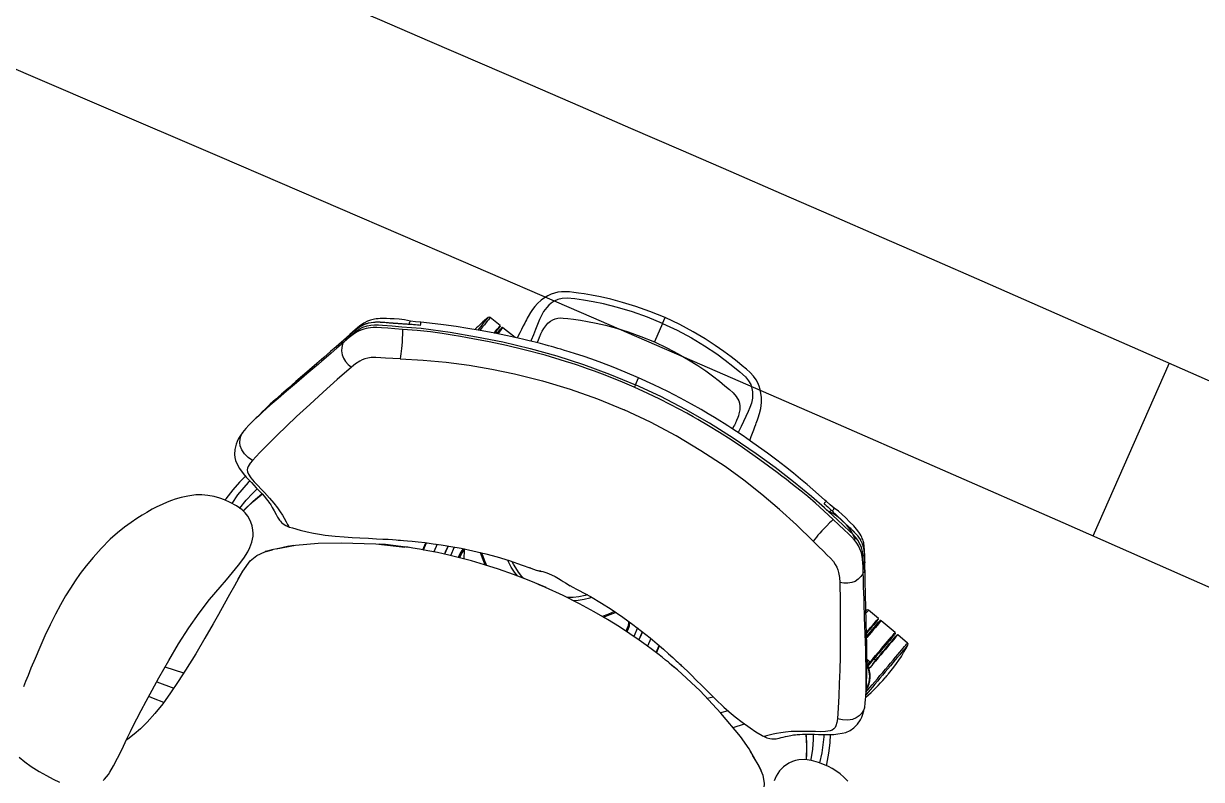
# Model space of a CAD drawing. Extents: x -15 to 8521, y -5327 to 1905.
# Drawn here: x 5032.5 to 5125.9, y 878.3 to 938.3 of the extents above; entities that cross this region are included whole.
import ezdxf

# ---------------------------------------------------------------- set-up
doc = ezdxf.new("R2010")
doc.units = 0
for name, color, linetype in [('AR-ESQ', 2, 'Continuous'), ('AR-MOB', 2, 'Continuous'), ('AR-PAR-ALV', 5, 'Continuous')]:
    doc.layers.add(name, color=color, linetype=linetype)

# ---------------------------------------------------------------- blocks, each defined once
blk = doc.blocks.new('CAD-GIR-TELA')
at = {"color": 1, "linetype": 'Continuous'}
for p, q in [((0.00179, 0.42932), (0.00179, 0.43425)), ((0.00179, 0.42932), (0.00179, 0.41326)), ((-0.1154, 0.37563), (-0.12524, 0.37821)), ((-0.11273, 0.37491), (-0.11273, 0.37491)), ((-0.10075, 0.37176), (-0.11273, 0.37491)), ((-0.10075, 0.37176), (-0.11273, 0.37491)), ((0.00179, 0.376), (0.00179, 0.38211)), ((0.18347, 0.34602), (0.18077, 0.34616)), ((0.18331, 0.34529), (0.18347, 0.34602)), ((-0.19642, 0.34205), (-0.19731, 0.34175)), ((-0.22501, 0.31288), (-0.22432, 0.31459)), ((-0.22489, 0.31313), (-0.22501, 0.31288)), ((-0.22432, 0.31459), (-0.22414, 0.31506)), ((0.22797, 0.31445), (0.22772, 0.31506)), ((0.22859, 0.31288), (0.22797, 0.31445)), ((0.25308, 0.28423), (0.24332, 0.28709)), ((0.25573, 0.28344), (0.25573, 0.28344)), ((0.26968, 0.27935), (0.25573, 0.28344)), ((0.26968, 0.27935), (0.25573, 0.28344)), ((0.26968, 0.27935), (0.26968, 0.27935)), ((0.2821, 0.27573), (0.27234, 0.27859)), ((0.26445, 0.25303), (0.26291, 0.25348)), ((0.25774, 0.25102), (0.26109, 0.25004)), ((0.26058, 0.24829), (0.26109, 0.25004)), ((0.26078, 0.2462), (0.26112, 0.24584)), ((0.26084, 0.24613), (0.26231, 0.24571)), ((0.26183, 0.24982), (0.26103, 0.24708)), ((0.01881, 0.20926), (0.01954, 0.20924)), ((-0.09086, 0.19667), (-0.09086, 0.19005)), ((-0.07766, 0.20012), (-0.07766, 0.1926)), ((-0.06959, 0.20102), (-0.06697, 0.19456)), ((-0.00512, 0.19998), (0.00158, 0.20021)), ((0.08124, 0.20011), (0.08124, 0.19271)), ((0.09444, 0.19667), (0.09444, 0.19006)), ((0.15439, 0.17139), (0.1582, 0.17445)), ((0.17361, 0.169), (0.16891, 0.16504)), ((0.18267, 0.15845), (0.18977, 0.1647)), ((-0.25037, 0.00687), (-0.23588, 0.00789))]:
    blk.add_line(p, q, dxfattribs=at)
at = {"color": 1, "linetype": 'Continuous', "flags": 128}
for points in [[(0.00179, 0.4343), (-0.01117, 0.43394), (-0.02316, 0.43301), (-0.03398, 0.43172), (-0.04353, 0.43022), (-0.05178, 0.42863), (-0.05876, 0.42704), (-0.0646, 0.42555), (-0.06888, 0.42436), (-0.07248, 0.42331), (-0.07571, 0.42229), (-0.07878, 0.42117), (-0.08161, 0.41986), (-0.08414, 0.41834), (-0.08639, 0.41663), (-0.08845, 0.4147), (-0.09032, 0.41253), (-0.09206, 0.4101), (-0.09374, 0.40725), (-0.09543, 0.40353), (-0.09641, 0.40057), (-0.09712, 0.39763), (-0.09756, 0.39494), (-0.09792, 0.39132), (-0.09803, 0.38973), (-0.09811, 0.38836), (-0.0982, 0.38679), (-0.0983, 0.38516), (-0.09844, 0.38276), (-0.09861, 0.37959), (-0.09878, 0.3766), (-0.09891, 0.37455), (-0.09903, 0.37258), (-0.09906, 0.3721)], [(0.10264, 0.37213), (0.10259, 0.3731), (0.10243, 0.3756), (0.10227, 0.37832), (0.1021, 0.38131), (0.10197, 0.38368), (0.10186, 0.3856), (0.10178, 0.38694), (0.10169, 0.38836), (0.10161, 0.38973), (0.10151, 0.39132), (0.10114, 0.39494), (0.10038, 0.39907), (0.09901, 0.40353), (0.09733, 0.40725), (0.09564, 0.4101), (0.0939, 0.41253), (0.09203, 0.4147), (0.08998, 0.41663), (0.08773, 0.41834), (0.08465, 0.42013), (0.08116, 0.42164), (0.07737, 0.42291), (0.07324, 0.42414), (0.06818, 0.42555), (0.06235, 0.42704), (0.05536, 0.42863), (0.04711, 0.43022), (0.03756, 0.43172), (0.02674, 0.43301), (0.01475, 0.43394), (0.00179, 0.4343)], [(0.00179, 0.42932), (-0.01111, 0.42896), (-0.02378, 0.42795), (-0.03595, 0.42641), (-0.04733, 0.42444), (-0.05554, 0.42266), (-0.06301, 0.42076), (-0.06972, 0.41886), (-0.07555, 0.41693), (-0.07911, 0.41517), (-0.08187, 0.41308), (-0.08394, 0.41076), (-0.08546, 0.40835), (-0.08657, 0.406), (-0.08739, 0.4038), (-0.08834, 0.39981), (-0.08866, 0.39616), (-0.08869, 0.39266), (-0.08859, 0.38844), (-0.08843, 0.38412), (-0.08825, 0.3796), (-0.08808, 0.3749), (-0.08807, 0.37418)], [(0.00179, 0.42932), (0.01469, 0.42896), (0.02736, 0.42795), (0.03953, 0.42641), (0.05091, 0.42444), (0.05912, 0.42266), (0.06659, 0.42076), (0.0733, 0.41886), (0.07913, 0.41693), (0.0827, 0.41517), (0.08545, 0.41308), (0.08752, 0.41076), (0.08904, 0.40835), (0.09015, 0.406), (0.09097, 0.4038), (0.09192, 0.39981), (0.09224, 0.39616), (0.09227, 0.39266), (0.09218, 0.38844), (0.09201, 0.38412), (0.09183, 0.3796), (0.09167, 0.3749), (0.09165, 0.37417)], [(-0.08273, 0.37509), (-0.08281, 0.37619), (-0.08291, 0.37767), (-0.08301, 0.37905), (-0.08309, 0.37993), (-0.08313, 0.38061), (-0.08315, 0.381), (-0.08315, 0.3813), (-0.08315, 0.38191), (-0.08314, 0.38279), (-0.08305, 0.38509), (-0.08277, 0.38759), (-0.08223, 0.39012), (-0.08138, 0.39264), (-0.08028, 0.39492), (-0.07897, 0.39678), (-0.07757, 0.39819), (-0.07596, 0.39939), (-0.07433, 0.40033), (-0.07194, 0.40137), (-0.06862, 0.4025), (-0.06428, 0.4038), (-0.05884, 0.40531), (-0.05321, 0.40674), (-0.0466, 0.40822), (-0.03893, 0.40967), (-0.03021, 0.41101), (-0.02046, 0.41213), (-0.00974, 0.41292), (0.00179, 0.41322)], [(0.00179, 0.41322), (0.01277, 0.41295), (0.02301, 0.41223), (0.0324, 0.41119), (0.04086, 0.40995), (0.04836, 0.40859), (0.05491, 0.40718), (0.06158, 0.40554), (0.06705, 0.40403), (0.07146, 0.40273), (0.07527, 0.40147), (0.07869, 0.39991), (0.08198, 0.39741), (0.08321, 0.39593), (0.08439, 0.39394), (0.08546, 0.3913), (0.08626, 0.38816), (0.0865, 0.38648), (0.08664, 0.38495), (0.08673, 0.38252), (0.08673, 0.38169), (0.08673, 0.3811), (0.08671, 0.38057), (0.08668, 0.38015), (0.08663, 0.3796), (0.08654, 0.37839), (0.08645, 0.37708), (0.08636, 0.37577), (0.08631, 0.37509)], [(-0.22304, 0.315), (-0.22226, 0.31666), (-0.22093, 0.31947), (-0.21957, 0.32228), (-0.2181, 0.32509), (-0.21645, 0.32778), (-0.21436, 0.33038), (-0.21172, 0.33277), (-0.20937, 0.33438), (-0.20672, 0.33584), (-0.20382, 0.33713), (-0.20078, 0.33828), (-0.19359, 0.34072), (-0.18635, 0.34332), (-0.17912, 0.34592), (-0.17179, 0.34836), (-0.16442, 0.35065), (-0.15696, 0.35281), (-0.14944, 0.35487), (-0.12888, 0.36), (-0.10808, 0.3646), (-0.08634, 0.36864), (-0.06444, 0.37184), (-0.04243, 0.37415), (-0.02034, 0.37553), (0.00179, 0.376)], [(0.00179, 0.37382), (-0.00844, 0.37373), (-0.01754, 0.37348), (-0.02551, 0.37313), (-0.03235, 0.37273), (-0.03806, 0.37233), (-0.04269, 0.37196), (-0.04722, 0.37156), (-0.0518, 0.37111), (-0.05643, 0.37062), (-0.07326, 0.36849), (-0.09008, 0.36582), (-0.10428, 0.36318), (-0.1182, 0.36025), (-0.13084, 0.35734), (-0.13515, 0.35631), (-0.14059, 0.35496), (-0.14721, 0.35327), (-0.15499, 0.35118), (-0.16392, 0.34862), (-0.17394, 0.34546), (-0.18504, 0.34155)], [(0.00179, 0.38211), (-0.00968, 0.38198), (-0.02012, 0.38164), (-0.02954, 0.38115), (-0.03792, 0.38056), (-0.04528, 0.37993), (-0.05161, 0.37931), (-0.05691, 0.37872), (-0.06071, 0.37827), (-0.06373, 0.37789), (-0.06624, 0.37756), (-0.06778, 0.37735), (-0.06935, 0.37714), (-0.07132, 0.37686), (-0.07369, 0.37651), (-0.07646, 0.37609), (-0.08023, 0.3755), (-0.08455, 0.37479), (-0.08942, 0.37394), (-0.09469, 0.37297), (-0.10678, 0.37056), (-0.11802, 0.36808), (-0.12836, 0.36563), (-0.13783, 0.36326), (-0.14706, 0.3608), (-0.15687, 0.35804), (-0.1674, 0.3548), (-0.17403, 0.35256)], [(-0.12993, 0.3653), (-0.12961, 0.36653), (-0.12898, 0.3689), (-0.12842, 0.37103), (-0.12793, 0.3729), (-0.12752, 0.37447), (-0.12719, 0.37574), (-0.12694, 0.37668), (-0.12678, 0.37728), (-0.12671, 0.37754), (-0.12671, 0.37755)], [(-0.12524, 0.37821), (-0.12525, 0.37817), (-0.12534, 0.37782), (-0.12552, 0.37713), (-0.12579, 0.37611), (-0.12614, 0.37477), (-0.12658, 0.37312), (-0.12708, 0.37118), (-0.12766, 0.36898), (-0.1283, 0.36654), (-0.12853, 0.36566)], [(-0.11731, 0.36836), (-0.11725, 0.3686), (-0.11674, 0.37053), (-0.11631, 0.37218), (-0.11596, 0.37353), (-0.11569, 0.37455), (-0.11551, 0.37524), (-0.11541, 0.37558), (-0.1154, 0.37563)], [(-0.11513, 0.37515), (-0.11515, 0.37505), (-0.11527, 0.37461), (-0.11548, 0.37382), (-0.11577, 0.3727), (-0.11616, 0.37124), (-0.11662, 0.36949), (-0.11689, 0.36845)], [(-0.11513, 0.36883), (-0.1149, 0.3697), (-0.11448, 0.37128), (-0.11415, 0.37256), (-0.1139, 0.3735), (-0.11374, 0.3741), (-0.11367, 0.37436)], [(-0.11273, 0.37491), (-0.1128, 0.37465), (-0.11296, 0.37403), (-0.11322, 0.37306), (-0.11356, 0.37175), (-0.11399, 0.37013), (-0.11429, 0.36896)], [(-0.11273, 0.37491), (-0.11288, 0.37494), (-0.11303, 0.37493), (-0.11318, 0.3749), (-0.11332, 0.37483), (-0.11344, 0.37474), (-0.11354, 0.37463), (-0.11362, 0.3745), (-0.11367, 0.37436)], [(0.17763, 0.35259), (0.17629, 0.35305), (0.16991, 0.35514), (0.16422, 0.35691), (0.15844, 0.35862), (0.152, 0.36042), (0.14484, 0.36236), (0.13699, 0.36439), (0.12857, 0.36645), (0.11955, 0.36855), (0.11102, 0.37042), (0.10328, 0.37201), (0.09635, 0.37333), (0.09021, 0.37443), (0.08489, 0.37533), (0.0821, 0.37577), (0.07876, 0.37629), (0.07464, 0.3769), (0.06973, 0.37758), (0.06402, 0.3783), (0.05753, 0.37906), (0.04868, 0.37995), (0.03868, 0.38078), (0.02753, 0.38146), (0.01523, 0.38194), (0.00179, 0.38211)], [(0.00179, 0.376), (0.00179, 0.37493), (0.00179, 0.37455), (0.00179, 0.37425), (0.00179, 0.37402), (0.00179, 0.37387), (0.00179, 0.37382)], [(0.22662, 0.315), (0.22585, 0.31666), (0.22168, 0.32509), (0.22003, 0.32778), (0.21794, 0.33038), (0.2153, 0.33277), (0.21295, 0.33438), (0.2103, 0.33584), (0.2074, 0.33713), (0.20436, 0.33828), (0.19796, 0.34045), (0.19145, 0.34277), (0.17854, 0.34733), (0.1654, 0.35142), (0.14759, 0.35628), (0.12964, 0.36066), (0.11167, 0.3646), (0.08992, 0.36864), (0.06802, 0.37184), (0.04601, 0.37415), (0.02392, 0.37553), (0.00179, 0.376)], [(0.18862, 0.34155), (0.17898, 0.34497), (0.17035, 0.34775), (0.16273, 0.35001), (0.15615, 0.35184), (0.15063, 0.35331), (0.14614, 0.35447), (0.14174, 0.35557), (0.13728, 0.35666), (0.13276, 0.35774), (0.11622, 0.36146), (0.09953, 0.36478), (0.08886, 0.36664), (0.07815, 0.3683), (0.06785, 0.36969), (0.0583, 0.37081), (0.05389, 0.37126), (0.0483, 0.37179), (0.04148, 0.37235), (0.03341, 0.37289), (0.02411, 0.37336), (0.01357, 0.3737), (0.00179, 0.37382)], [(-0.18195, 0.35014), (-0.18662, 0.34913), (-0.19071, 0.3478), (-0.1943, 0.34654), (-0.19743, 0.34536), (-0.20007, 0.34429), (-0.20269, 0.34314), (-0.20458, 0.34223), (-0.20613, 0.34142), (-0.20746, 0.34066), (-0.20856, 0.33997), (-0.20958, 0.33928), (-0.21112, 0.33807), (-0.21307, 0.3362), (-0.21515, 0.33357), (-0.21717, 0.33016), (-0.21929, 0.32599), (-0.2216, 0.3209)], [(-0.18496, 0.34615), (-0.18563, 0.3459), (-0.1863, 0.34565)], [(-0.18338, 0.34673), (-0.18417, 0.34644), (-0.18496, 0.34615)], [(-0.18178, 0.3473), (-0.18258, 0.34701), (-0.18338, 0.34673)], [(-0.18178, 0.3473), (-0.18189, 0.34854), (-0.18194, 0.34933), (-0.18197, 0.34979), (-0.18197, 0.35004), (-0.18194, 0.35006)], [(-0.17404, 0.3526), (-0.17797, 0.35116), (-0.18195, 0.35014)], [(-0.18019, 0.34787), (-0.18099, 0.34758), (-0.18178, 0.3473)], [(-0.17861, 0.34842), (-0.1794, 0.34815), (-0.18019, 0.34787)], [(-0.17542, 0.34952), (-0.17701, 0.34897), (-0.17861, 0.34842)], [(-0.17729, 0.3194), (-0.16016, 0.32589), (-0.14282, 0.33178), (-0.12524, 0.3369), (-0.10748, 0.34142), (-0.08955, 0.3453), (-0.06693, 0.34918), (-0.04413, 0.35194), (-0.0212, 0.35359), (0.00179, 0.35413)], [(-0.17343, 0.35018), (-0.17442, 0.34985), (-0.17542, 0.34952)], [(-0.17343, 0.35018), (-0.17354, 0.35137), (-0.17367, 0.35204), (-0.1738, 0.35241), (-0.17394, 0.35259), (-0.17404, 0.35257)], [(0.18088, 0.3194), (0.16374, 0.32589), (0.14641, 0.33178), (0.12882, 0.3369), (0.11106, 0.34142), (0.09313, 0.3453), (0.07052, 0.34918), (0.04771, 0.35194), (0.02478, 0.35359), (0.00179, 0.35413)], [(0.17701, 0.35018), (0.17712, 0.35137), (0.17725, 0.35204), (0.17739, 0.35241), (0.17752, 0.35259), (0.17762, 0.35257)], [(0.17701, 0.35018), (0.17801, 0.34985), (0.179, 0.34952)], [(0.18553, 0.35014), (0.18155, 0.35116), (0.17763, 0.3526)], [(0.179, 0.34952), (0.1806, 0.34897), (0.18219, 0.34842)], [(0.18219, 0.34842), (0.18298, 0.34815), (0.18378, 0.34787)], [(0.18358, 0.34683), (0.18358, 0.34684), (0.18356, 0.34663), (0.18347, 0.34602)], [(0.21082, 0.33421), (0.21071, 0.33435), (0.20804, 0.33697), (0.20562, 0.33879), (0.20287, 0.34041), (0.19988, 0.34185), (0.19674, 0.34314), (0.19352, 0.34426), (0.19023, 0.34522), (0.18689, 0.34586), (0.18347, 0.34602)], [(0.18378, 0.34787), (0.18457, 0.34758), (0.18537, 0.3473)], [(0.18537, 0.3473), (0.18547, 0.34854), (0.18553, 0.34933), (0.18555, 0.34979), (0.18555, 0.35004), (0.18552, 0.35006)], [(0.18537, 0.3473), (0.18617, 0.34701), (0.18696, 0.34673)], [(0.22519, 0.3209), (0.22314, 0.32545), (0.22132, 0.32914), (0.21969, 0.33212), (0.21821, 0.33437), (0.21716, 0.33567), (0.21635, 0.33654), (0.2157, 0.33718), (0.21495, 0.33786), (0.21409, 0.33858), (0.21283, 0.33951), (0.21112, 0.34062), (0.20869, 0.34196), (0.20549, 0.34348), (0.20154, 0.34514), (0.1969, 0.34688), (0.19344, 0.34808), (0.18968, 0.34928), (0.18553, 0.35014)], [(0.18696, 0.34673), (0.18776, 0.34643), (0.18855, 0.34615)], [(0.18855, 0.34615), (0.1892, 0.3459), (0.18989, 0.34565)], [(-0.18504, 0.34155), (-0.1907, 0.33949), (-0.19608, 0.33765), (-0.20067, 0.33608), (-0.20429, 0.33468), (-0.20689, 0.33348), (-0.20878, 0.33247), (-0.21038, 0.33148), (-0.21174, 0.33054), (-0.2132, 0.32938), (-0.21496, 0.32774), (-0.21666, 0.32579), (-0.21798, 0.32397), (-0.21912, 0.32212), (-0.22043, 0.31971), (-0.22191, 0.31673), (-0.22357, 0.31322)], [(-0.20828, 0.3373), (-0.20981, 0.33639), (-0.21123, 0.33542)], [(-0.20764, 0.33765), (-0.20796, 0.33748), (-0.20828, 0.3373)], [(-0.20698, 0.33798), (-0.20731, 0.33782), (-0.20764, 0.33765)], [(-0.20628, 0.33832), (-0.20663, 0.33815), (-0.20698, 0.33798)], [(-0.20558, 0.33864), (-0.20593, 0.33848), (-0.20628, 0.33832)], [(-0.20491, 0.33894), (-0.20525, 0.33879), (-0.20558, 0.33864)], [(-0.20423, 0.33923), (-0.20457, 0.33908), (-0.20491, 0.33894)], [(-0.20382, 0.3394), (-0.20403, 0.33931), (-0.20423, 0.33923)], [(-0.2034, 0.33956), (-0.20361, 0.33948), (-0.20382, 0.3394)], [(-0.20297, 0.33973), (-0.20318, 0.33965), (-0.2034, 0.33956)], [(-0.20254, 0.3399), (-0.20276, 0.33981), (-0.20297, 0.33973)], [(-0.20167, 0.34022), (-0.20211, 0.34006), (-0.20254, 0.3399)], [(-0.2008, 0.34054), (-0.20123, 0.34039), (-0.20167, 0.34023)], [(-0.19906, 0.34115), (-0.19993, 0.34085), (-0.2008, 0.34054)], [(-0.19731, 0.34175), (-0.19819, 0.34145), (-0.19906, 0.34115)], [(-0.19554, 0.34235), (-0.19598, 0.3422), (-0.19642, 0.34205)], [(-0.19382, 0.34294), (-0.19468, 0.34265), (-0.19554, 0.34235)], [(-0.19298, 0.34323), (-0.1934, 0.34309), (-0.19382, 0.34294)], [(-0.19165, 0.3437), (-0.19232, 0.34347), (-0.19298, 0.34323)], [(-0.19033, 0.34418), (-0.19099, 0.34394), (-0.19165, 0.3437)], [(-0.18898, 0.34466), (-0.18965, 0.34442), (-0.19033, 0.34418)], [(-0.18766, 0.34515), (-0.18832, 0.34491), (-0.18898, 0.34466)], [(-0.1863, 0.34565), (-0.18699, 0.3454), (-0.18766, 0.34515)], [(-0.18503, 0.34155), (-0.18503, 0.34155), (-0.18485, 0.34133), (-0.18457, 0.34079), (-0.18402, 0.33952), (-0.18336, 0.33786), (-0.1823, 0.33505), (-0.1813, 0.33229), (-0.18039, 0.3297), (-0.17961, 0.32734), (-0.17895, 0.32526), (-0.17839, 0.32338), (-0.17786, 0.3215), (-0.17729, 0.3194)], [(0.18862, 0.34155), (0.18862, 0.34155), (0.18843, 0.34133), (0.18816, 0.34079), (0.1876, 0.33952), (0.18694, 0.33786), (0.18588, 0.33505), (0.18488, 0.33229), (0.18398, 0.3297), (0.18319, 0.32734), (0.18253, 0.32526), (0.18197, 0.32338), (0.18144, 0.3215), (0.18088, 0.3194)], [(0.22715, 0.31322), (0.22549, 0.31673), (0.22401, 0.31971), (0.2227, 0.32212), (0.22156, 0.32397), (0.21973, 0.32643), (0.21735, 0.32889), (0.21532, 0.33054), (0.21397, 0.33148), (0.21236, 0.33247), (0.21047, 0.33348), (0.20787, 0.33468), (0.20425, 0.33608), (0.19966, 0.33765), (0.19428, 0.33949), (0.18862, 0.34155)], [(0.18989, 0.34565), (0.19057, 0.3454), (0.19124, 0.34515)], [(0.19124, 0.34515), (0.1919, 0.34491), (0.19257, 0.34466)], [(0.19257, 0.34466), (0.19324, 0.34442), (0.19391, 0.34418)], [(0.19391, 0.34418), (0.19457, 0.34394), (0.19523, 0.3437)], [(0.19523, 0.3437), (0.1959, 0.34347), (0.19657, 0.34323)], [(0.19657, 0.34323), (0.19698, 0.34309), (0.1974, 0.34294)], [(0.1974, 0.34294), (0.19826, 0.34265), (0.19912, 0.34235)], [(0.19912, 0.34235), (0.19956, 0.3422), (0.2, 0.34205)], [(0.2, 0.34205), (0.20044, 0.3419), (0.20089, 0.34175)], [(0.20089, 0.34175), (0.20177, 0.34145), (0.20264, 0.34115)], [(0.20264, 0.34115), (0.20352, 0.34085), (0.20438, 0.34054)], [(0.20438, 0.34054), (0.20482, 0.34039), (0.20525, 0.34022)], [(0.20525, 0.34022), (0.20569, 0.34006), (0.20613, 0.3399)], [(0.20613, 0.3399), (0.20634, 0.33981), (0.20655, 0.33973)], [(0.20655, 0.33973), (0.20677, 0.33965), (0.20698, 0.33956)], [(0.20698, 0.33956), (0.20719, 0.33948), (0.2074, 0.3394)], [(0.2074, 0.3394), (0.20761, 0.33931), (0.20782, 0.33923)], [(0.20782, 0.33923), (0.20816, 0.33908), (0.20849, 0.33894)], [(0.20849, 0.33894), (0.20883, 0.33879), (0.20916, 0.33864)], [(0.20916, 0.33864), (0.20952, 0.33848), (0.20987, 0.33832)], [(0.20987, 0.33832), (0.21022, 0.33815), (0.21056, 0.33798)], [(0.21056, 0.33798), (0.21089, 0.33782), (0.21122, 0.33765)], [(0.21122, 0.33765), (0.21154, 0.33748), (0.21186, 0.3373)], [(0.21186, 0.3373), (0.21339, 0.33639), (0.21481, 0.33542)], [(-0.218, 0.32745), (-0.21814, 0.32719), (-0.21828, 0.32693)], [(-0.21772, 0.32796), (-0.21786, 0.3277), (-0.218, 0.32745)], [(-0.21755, 0.32824), (-0.21764, 0.3281), (-0.21772, 0.32796)], [(-0.21739, 0.32852), (-0.21747, 0.32838), (-0.21755, 0.32824)], [(-0.21721, 0.32882), (-0.2173, 0.32867), (-0.21739, 0.32852)], [(-0.21703, 0.32911), (-0.21712, 0.32897), (-0.21721, 0.32882)], [(-0.21688, 0.32936), (-0.21696, 0.32924), (-0.21703, 0.32911)], [(-0.21673, 0.32959), (-0.21681, 0.32947), (-0.21688, 0.32936)], [(-0.21656, 0.32985), (-0.21665, 0.32972), (-0.21673, 0.32959)], [(-0.21639, 0.33011), (-0.21648, 0.32998), (-0.21656, 0.32985)], [(-0.21619, 0.3304), (-0.21629, 0.33026), (-0.21639, 0.33011)], [(-0.21599, 0.33069), (-0.21609, 0.33054), (-0.21619, 0.3304)], [(-0.21577, 0.33097), (-0.21588, 0.33083), (-0.21599, 0.33069)], [(-0.21556, 0.33125), (-0.21567, 0.33111), (-0.21577, 0.33097)], [(-0.21535, 0.33152), (-0.21545, 0.33139), (-0.21556, 0.33125)], [(-0.21514, 0.33177), (-0.21525, 0.33165), (-0.21535, 0.33152)], [(-0.21493, 0.33203), (-0.21504, 0.3319), (-0.21514, 0.33177)], [(-0.21471, 0.33228), (-0.21482, 0.33215), (-0.21493, 0.33203)], [(-0.21421, 0.33281), (-0.21447, 0.33255), (-0.21471, 0.33228)], [(-0.21369, 0.33334), (-0.21396, 0.33308), (-0.21421, 0.33281)], [(-0.21276, 0.3342), (-0.21324, 0.33377), (-0.21369, 0.33334)], [(-0.21177, 0.33502), (-0.21228, 0.33461), (-0.21276, 0.3342)], [(-0.21123, 0.33542), (-0.2115, 0.33522), (-0.21177, 0.33502)], [(0.21481, 0.33542), (0.21508, 0.33522), (0.21535, 0.33502)], [(0.21535, 0.33502), (0.21586, 0.33461), (0.21635, 0.3342)], [(0.21635, 0.3342), (0.21682, 0.33377), (0.21728, 0.33334)], [(0.21728, 0.33334), (0.21754, 0.33308), (0.2178, 0.33281)], [(0.2178, 0.33281), (0.21805, 0.33255), (0.21829, 0.33228)], [(0.21829, 0.33228), (0.2184, 0.33215), (0.21851, 0.33203)], [(0.21851, 0.33203), (0.21862, 0.3319), (0.21872, 0.33177)], [(0.21872, 0.33177), (0.21883, 0.33165), (0.21893, 0.33152)], [(0.21893, 0.33152), (0.21904, 0.33138), (0.21914, 0.33125)], [(0.21914, 0.33125), (0.21925, 0.33111), (0.21936, 0.33097)], [(0.21936, 0.33097), (0.21946, 0.33083), (0.21957, 0.33069)], [(0.21957, 0.33069), (0.21967, 0.33054), (0.21977, 0.3304)], [(0.21977, 0.3304), (0.21987, 0.33026), (0.21997, 0.33011)], [(0.21997, 0.33011), (0.22006, 0.32998), (0.22015, 0.32985)], [(0.22015, 0.32985), (0.22023, 0.32972), (0.22031, 0.32959)], [(0.22031, 0.32959), (0.22039, 0.32947), (0.22047, 0.32936)], [(0.22047, 0.32936), (0.22054, 0.32923), (0.22062, 0.32911)], [(0.22062, 0.32911), (0.22071, 0.32897), (0.22079, 0.32882)], [(0.22079, 0.32882), (0.22088, 0.32867), (0.22097, 0.32852)], [(0.22097, 0.32852), (0.22105, 0.32838), (0.22114, 0.32824)], [(0.22114, 0.32824), (0.22122, 0.3281), (0.2213, 0.32796)], [(0.2213, 0.32796), (0.22144, 0.3277), (0.22158, 0.32745)], [(0.22158, 0.32745), (0.22172, 0.32719), (0.22186, 0.32693)], [(-0.2216, 0.3209), (-0.22285, 0.31797), (-0.22416, 0.31507)], [(-0.22255, 0.31816), (-0.22279, 0.31765), (-0.22303, 0.31714)], [(-0.22199, 0.31935), (-0.22227, 0.31875), (-0.22255, 0.31816)], [(-0.22157, 0.32089), (-0.22178, 0.32047), (-0.22199, 0.31935)], [(-0.22145, 0.32051), (-0.22172, 0.31993), (-0.22199, 0.31935)], [(-0.22094, 0.32159), (-0.22119, 0.32106), (-0.22145, 0.32051)], [(-0.22042, 0.32267), (-0.22068, 0.32213), (-0.22094, 0.32159)], [(-0.21992, 0.3237), (-0.22018, 0.32318), (-0.22042, 0.32267)], [(-0.2194, 0.32475), (-0.21966, 0.32423), (-0.21992, 0.3237)], [(-0.21884, 0.32586), (-0.21912, 0.32531), (-0.2194, 0.32475)], [(-0.21828, 0.32693), (-0.21856, 0.3264), (-0.21884, 0.32586)], [(-0.17729, 0.3194), (-0.18268, 0.31735), (-0.18811, 0.31536), (-0.19172, 0.31404), (-0.19526, 0.31263), (-0.1986, 0.31103), (-0.20085, 0.30965), (-0.20281, 0.30813), (-0.20447, 0.30651), (-0.20588, 0.30483), (-0.20814, 0.30136), (-0.20998, 0.29784)], [(0.18088, 0.3194), (0.18627, 0.31735), (0.19169, 0.31536), (0.1953, 0.31404), (0.19885, 0.31263), (0.20218, 0.31103), (0.20444, 0.30965), (0.2064, 0.30813), (0.20806, 0.30651), (0.20946, 0.30483), (0.21172, 0.30136), (0.21356, 0.29784)], [(0.22186, 0.32693), (0.22215, 0.3264), (0.22243, 0.32586)], [(0.22243, 0.32586), (0.22271, 0.3253), (0.22299, 0.32475)], [(0.22299, 0.32475), (0.22325, 0.32423), (0.2235, 0.3237)], [(0.2235, 0.3237), (0.22376, 0.32319), (0.22401, 0.32267)], [(0.22401, 0.32267), (0.22426, 0.32213), (0.22452, 0.32159)], [(0.22452, 0.32159), (0.22477, 0.32105), (0.22503, 0.32051)], [(0.22503, 0.32051), (0.2253, 0.31993), (0.22558, 0.31935)], [(0.22515, 0.32089), (0.22536, 0.32047), (0.22558, 0.31935)], [(0.22774, 0.31507), (0.22643, 0.31797), (0.22519, 0.3209)], [(0.22558, 0.31935), (0.22585, 0.31875), (0.22613, 0.31816)], [(0.22613, 0.31816), (0.22637, 0.31765), (0.22661, 0.31714)], [(-0.22356, 0.31324), (-0.22658, 0.30688), (-0.2292, 0.30134), (-0.23146, 0.2966), (-0.23336, 0.29264), (-0.2349, 0.28943), (-0.2375, 0.28404), (-0.24013, 0.2786), (-0.24483, 0.26888), (-0.24938, 0.25943), (-0.25306, 0.25166), (-0.2566, 0.24404), (-0.25998, 0.23657), (-0.26092, 0.23445), (-0.26182, 0.23239), (-0.26268, 0.23037), (-0.26355, 0.22829), (-0.26457, 0.22577), (-0.26571, 0.22279), (-0.2669, 0.21935), (-0.26802, 0.21546)], [(-0.22439, 0.31462), (-0.22522, 0.31285), (-0.22762, 0.30772), (-0.23017, 0.30228), (-0.23316, 0.29593), (-0.23632, 0.28923), (-0.23962, 0.28229), (-0.24275, 0.27568), (-0.24565, 0.26953), (-0.249, 0.26235), (-0.25198, 0.25585), (-0.25462, 0.25), (-0.25693, 0.24476), (-0.25892, 0.24009), (-0.26022, 0.23695), (-0.26137, 0.23402), (-0.26237, 0.2313), (-0.26278, 0.23012)], [(-0.2235, 0.31613), (-0.22419, 0.31463), (-0.22489, 0.31313)], [(-0.2235, 0.31321), (-0.22371, 0.31278), (-0.22378, 0.31162), (-0.2233, 0.30899), (-0.22234, 0.30632), (-0.22062, 0.30369), (-0.21864, 0.30178), (-0.21608, 0.30003), (-0.21313, 0.29865), (-0.20998, 0.29784)], [(-0.22303, 0.31714), (-0.22326, 0.31663), (-0.2235, 0.31613)], [(0.22709, 0.31321), (0.2273, 0.31278), (0.22737, 0.31162), (0.22688, 0.30899), (0.22592, 0.30632), (0.22421, 0.30369), (0.22222, 0.30178), (0.21967, 0.30003), (0.21672, 0.29865), (0.21356, 0.29784)], [(0.22661, 0.31714), (0.22684, 0.31663), (0.22708, 0.31613)], [(0.22708, 0.31613), (0.22778, 0.31463), (0.22847, 0.31313)], [(0.2716, 0.21546), (0.27074, 0.21856), (0.26986, 0.22121), (0.26907, 0.22339), (0.26842, 0.2251), (0.26784, 0.22655), (0.26722, 0.22806), (0.26656, 0.22966), (0.26522, 0.2328), (0.26375, 0.23616), (0.26225, 0.2395), (0.25958, 0.24535), (0.25686, 0.25118), (0.25405, 0.25715), (0.25126, 0.26297), (0.2484, 0.26892), (0.24554, 0.27481), (0.24286, 0.28035), (0.24196, 0.28222), (0.2409, 0.28441), (0.23961, 0.28708), (0.2381, 0.29023), (0.23635, 0.29388), (0.2344, 0.29796), (0.23222, 0.30253), (0.22981, 0.30762), (0.22714, 0.31324)], [(0.26637, 0.2301), (0.26632, 0.23027), (0.2655, 0.23255), (0.26483, 0.23432), (0.26424, 0.23585), (0.26357, 0.23751), (0.26276, 0.23948), (0.26179, 0.24178), (0.26042, 0.24496), (0.2588, 0.24865), (0.25692, 0.25286), (0.25476, 0.25762), (0.25236, 0.26283), (0.24992, 0.26807), (0.24523, 0.27802), (0.24056, 0.28786), (0.23599, 0.29752), (0.23156, 0.30696), (0.2293, 0.3118), (0.22804, 0.31448)], [(0.22847, 0.31313), (0.22853, 0.313), (0.22859, 0.31288)], [(-0.20998, 0.29784), (-0.2163, 0.28421), (-0.22239, 0.27069), (-0.22827, 0.25736), (-0.23388, 0.24433), (-0.23808, 0.23421), (-0.24201, 0.22446), (-0.24569, 0.21517), (-0.24908, 0.20643), (-0.25197, 0.19833)], [(0.21356, 0.29784), (0.21988, 0.28421), (0.22597, 0.27069), (0.23186, 0.25736), (0.23746, 0.24433), (0.24166, 0.23421), (0.24559, 0.22446), (0.24927, 0.21517), (0.25266, 0.20643), (0.25555, 0.19833)], [(0.24162, 0.28576), (0.24175, 0.28621), (0.24183, 0.28646), (0.24183, 0.28647)], [(0.24332, 0.28709), (0.24331, 0.28705), (0.24321, 0.2867), (0.24301, 0.28602), (0.24271, 0.28501), (0.24241, 0.28398)], [(0.24896, 0.27018), (0.24968, 0.27265), (0.25039, 0.27507), (0.25103, 0.27726), (0.2516, 0.27918), (0.25208, 0.28081), (0.25247, 0.28215), (0.25276, 0.28316), (0.25296, 0.28384), (0.25307, 0.28419), (0.25308, 0.28423)], [(0.25334, 0.28375), (0.25331, 0.28365), (0.25318, 0.28321), (0.25295, 0.28243), (0.25262, 0.28131), (0.2522, 0.27987), (0.25169, 0.27813), (0.2511, 0.2761), (0.25043, 0.27381), (0.24969, 0.27129), (0.2492, 0.26961)], [(0.25024, 0.26746), (0.25079, 0.26933), (0.25155, 0.27192), (0.25224, 0.27429), (0.25287, 0.27643), (0.25342, 0.27829), (0.25388, 0.27986), (0.25425, 0.28113), (0.25452, 0.28206), (0.2547, 0.28266), (0.25477, 0.28292)], [(0.25573, 0.28344), (0.25565, 0.28318), (0.25547, 0.28257), (0.25519, 0.2816), (0.25481, 0.28031), (0.25434, 0.27869), (0.25378, 0.27678), (0.25314, 0.27459), (0.25242, 0.27215), (0.25164, 0.2695), (0.25081, 0.26665), (0.25073, 0.26639)], [(0.25573, 0.28344), (0.25558, 0.28347), (0.25543, 0.28347), (0.25528, 0.28344), (0.25514, 0.28338), (0.25502, 0.28329), (0.25491, 0.28319), (0.25483, 0.28306), (0.25477, 0.28292)], [(0.26109, 0.25004), (0.26204, 0.25327), (0.26297, 0.25646), (0.26389, 0.25957), (0.26476, 0.26256), (0.2656, 0.26541), (0.26638, 0.26807), (0.26709, 0.2705), (0.26773, 0.27269), (0.26829, 0.27461), (0.26877, 0.27622), (0.26915, 0.27752), (0.26943, 0.27848), (0.26961, 0.27909), (0.26968, 0.27935)], [(0.27021, 0.2784), (0.27013, 0.27814), (0.26996, 0.27754), (0.26968, 0.2766), (0.26931, 0.27534), (0.26885, 0.27377), (0.26831, 0.2719), (0.26768, 0.26977), (0.26698, 0.26739), (0.26623, 0.2648), (0.26541, 0.26203), (0.26456, 0.25911), (0.26367, 0.25608), (0.26276, 0.25297), (0.26183, 0.24982)], [(0.26338, 0.24937), (0.26431, 0.25255), (0.26523, 0.2557), (0.26613, 0.25877), (0.267, 0.26172), (0.26782, 0.26453), (0.26859, 0.26715), (0.26929, 0.26956), (0.26993, 0.27172), (0.27048, 0.27361), (0.27095, 0.2752), (0.27132, 0.27649), (0.2716, 0.27744), (0.27178, 0.27805), (0.27186, 0.27831), (0.27186, 0.27832)], [(0.27234, 0.27859), (0.27233, 0.27854), (0.27223, 0.2782), (0.27203, 0.27752), (0.27173, 0.2765), (0.27134, 0.27517), (0.27086, 0.27353), (0.2703, 0.27161), (0.26966, 0.26943), (0.26895, 0.26701), (0.26818, 0.26438), (0.26736, 0.26157), (0.26649, 0.25862), (0.2656, 0.25556), (0.26468, 0.25243), (0.26375, 0.24926)], [(0.28302, 0.27441), (0.28299, 0.27431), (0.28287, 0.27388), (0.28264, 0.27311), (0.28232, 0.27202), (0.28191, 0.27061), (0.28141, 0.2689), (0.28083, 0.26691), (0.28017, 0.26467), (0.27945, 0.26221), (0.27867, 0.25954), (0.27784, 0.25672), (0.27697, 0.25376), (0.27608, 0.25071), (0.27517, 0.24761), (0.27425, 0.24448), (0.27334, 0.24138), (0.27245, 0.23833), (0.27158, 0.23537), (0.27076, 0.23255), (0.26998, 0.22989), (0.26925, 0.22742), (0.2686, 0.22518), (0.26848, 0.22478)], [(0.27021, 0.2784), (0.27024, 0.27855), (0.27023, 0.2787), (0.2702, 0.27884), (0.27014, 0.27898), (0.27006, 0.27911), (0.26995, 0.27921), (0.26982, 0.2793), (0.26968, 0.27935)], [(0.27351, 0.2464), (0.27443, 0.24957), (0.27535, 0.2527), (0.27625, 0.25576), (0.27711, 0.25871), (0.27794, 0.26152), (0.27871, 0.26415), (0.27942, 0.26657), (0.28006, 0.26875), (0.28062, 0.27067), (0.2811, 0.27231), (0.28149, 0.27364), (0.28179, 0.27466), (0.28199, 0.27534), (0.28209, 0.27568), (0.2821, 0.27573)], [(0.25966, 0.24705), (0.25967, 0.24707), (0.25973, 0.24714), (0.25981, 0.24726), (0.25993, 0.24741), (0.26007, 0.2476), (0.26023, 0.24781), (0.2604, 0.24804), (0.26058, 0.24829)], [(0.26687, 0.22891), (0.2671, 0.22993), (0.26687, 0.2349), (0.26537, 0.23965), (0.26271, 0.24385), (0.25972, 0.24656)], [(0.26058, 0.24829), (0.26081, 0.24774), (0.26094, 0.24738), (0.261, 0.2472), (0.26102, 0.24711), (0.26103, 0.24708)], [(0.26103, 0.24708), (0.26103, 0.24708), (0.261, 0.24697), (0.26086, 0.24649), (0.26078, 0.2462)], [(0.26183, 0.24982), (0.26182, 0.24982), (0.26178, 0.24983), (0.26171, 0.24985), (0.26162, 0.24988), (0.26151, 0.24991), (0.26138, 0.24995), (0.26124, 0.24999), (0.26109, 0.25004)], [(0.26375, 0.24926), (0.26282, 0.24609), (0.26238, 0.24458)], [(0.26773, 0.22667), (0.2683, 0.22865), (0.26907, 0.23128), (0.2699, 0.23408), (0.27076, 0.23703), (0.27166, 0.24009), (0.27258, 0.24323), (0.27351, 0.2464)], [(0.27702, 0.24324), (0.27707, 0.24339), (0.27719, 0.24382), (0.27738, 0.24445), (0.27759, 0.2452), (0.27781, 0.24595), (0.278, 0.24658), (0.27812, 0.24701), (0.27817, 0.24716)], [(-0.26798, 0.2156), (-0.26864, 0.21257), (-0.26897, 0.20978), (-0.26906, 0.20723), (-0.26897, 0.20495), (-0.26826, 0.20067), (-0.26683, 0.19689), (-0.26559, 0.19479), (-0.26416, 0.19294), (-0.26232, 0.19107), (-0.25868, 0.18831), (-0.25428, 0.18578), (-0.25096, 0.18418), (-0.24801, 0.18288), (-0.24552, 0.18183), (-0.24309, 0.18083), (-0.24031, 0.17967), (-0.23724, 0.17838), (-0.23418, 0.17705), (-0.23162, 0.17588), (-0.22954, 0.17485), (-0.22789, 0.17397), (-0.22671, 0.17331), (-0.22586, 0.17281), (-0.22521, 0.17241), (-0.22439, 0.17189), (-0.22343, 0.17126), (-0.22238, 0.17053), (-0.21984, 0.16865), (-0.21739, 0.16671), (-0.21631, 0.16587), (-0.21537, 0.16516), (-0.21456, 0.16459), (-0.21382, 0.16412), (-0.21314, 0.16372), (-0.21261, 0.16344), (-0.21195, 0.16312), (-0.21081, 0.16266), (-0.20913, 0.16215), (-0.20684, 0.16177), (-0.20382, 0.16177)], [(-0.25197, 0.19833), (-0.25603, 0.19911), (-0.25978, 0.20062), (-0.26297, 0.20262), (-0.26534, 0.20489), (-0.26686, 0.20727), (-0.26771, 0.20973), (-0.26809, 0.21222), (-0.26814, 0.21467), (-0.26796, 0.21545)], [(0.2074, 0.16177), (0.21042, 0.16177), (0.21272, 0.16215), (0.21439, 0.16266), (0.21553, 0.16312), (0.21619, 0.16344), (0.21673, 0.16372), (0.21755, 0.1642), (0.21845, 0.1648), (0.2195, 0.16557), (0.22076, 0.16654), (0.22208, 0.16759), (0.22342, 0.16865), (0.2248, 0.16968), (0.22589, 0.17048), (0.22697, 0.17122), (0.22794, 0.17187), (0.22877, 0.17239), (0.22943, 0.1728), (0.23029, 0.17331), (0.23147, 0.17397), (0.23312, 0.17485), (0.2352, 0.17588), (0.23777, 0.17705), (0.24082, 0.17838), (0.24389, 0.17967), (0.24668, 0.18083), (0.24911, 0.18183), (0.25159, 0.18288), (0.25454, 0.18418), (0.25787, 0.18578), (0.26081, 0.1874), (0.26361, 0.18922), (0.26591, 0.19107), (0.2685, 0.19386), (0.27042, 0.19689), (0.27184, 0.20067), (0.27255, 0.20495), (0.27264, 0.20723), (0.27256, 0.20978), (0.27222, 0.21257), (0.27156, 0.2156)], [(0.27155, 0.21545), (0.27172, 0.21467), (0.27168, 0.21222), (0.27129, 0.20973), (0.27044, 0.20727), (0.26893, 0.20489), (0.26655, 0.20262), (0.26337, 0.20062), (0.25961, 0.19911), (0.25555, 0.19833)], [(-0.20367, 0.16184), (-0.20127, 0.1621), (-0.19497, 0.163), (-0.18931, 0.16399), (-0.18419, 0.16506), (-0.17952, 0.16619), (-0.17524, 0.16735), (-0.16759, 0.16973), (-0.16085, 0.17208), (-0.15475, 0.17434), (-0.1492, 0.17645), (-0.14258, 0.17901), (-0.13685, 0.18121), (-0.13205, 0.18304), (-0.1281, 0.18452), (-0.12479, 0.18573), (-0.12216, 0.18668), (-0.12065, 0.18722), (-0.11893, 0.18782), (-0.1166, 0.18864), (-0.11361, 0.18965), (-0.10994, 0.19088), (-0.10551, 0.1923), (-0.10027, 0.19393), (-0.09411, 0.19576), (-0.08772, 0.19755), (-0.08044, 0.19945), (-0.07219, 0.20142), (-0.06289, 0.20339), (-0.05243, 0.20528), (-0.04334, 0.20664), (-0.03344, 0.20783), (-0.02265, 0.20878), (-0.01608, 0.20914)], [(-0.02243, 0.19938), (-0.02582, 0.20117), (-0.0298, 0.20379), (-0.03355, 0.2067), (-0.03465, 0.20769)], [(-0.01688, 0.19957), (-0.01737, 0.19976), (-0.01913, 0.20053), (-0.02283, 0.20245), (-0.02633, 0.20466), (-0.02923, 0.20678), (-0.03082, 0.20807)], [(-0.01533, 0.20923), (-0.01564, 0.2092), (-0.01608, 0.2092)], [(-0.01536, 0.20922), (-0.01095, 0.20964), (-0.00669, 0.2103)], [(-0.00689, 0.21026), (-0.00712, 0.21023), (-0.00869, 0.21), (-0.00903, 0.20998)], [(-0.00902, 0.20995), (-0.00818, 0.21019), (-0.00546, 0.21069), (-0.00219, 0.21102), (0.00179, 0.21115)], [(0.00179, 0.21115), (0.00514, 0.21106), (0.00804, 0.21081), (0.01057, 0.21042), (0.0124, 0.20998)], [(0.01027, 0.2103), (0.01453, 0.20964), (0.01895, 0.20922)], [(0.01062, 0.21025), (0.01162, 0.21009), (0.0124, 0.21001)], [(0.01954, 0.20914), (0.02635, 0.20877), (0.03719, 0.20781), (0.04716, 0.20661), (0.0563, 0.20523), (0.06711, 0.20326), (0.0767, 0.2012), (0.08519, 0.19915), (0.09359, 0.19692), (0.1008, 0.19485), (0.10694, 0.19298), (0.11212, 0.19133), (0.11645, 0.1899), (0.11995, 0.18872), (0.12164, 0.18813), (0.12303, 0.18764), (0.12414, 0.18725), (0.12497, 0.18696), (0.12598, 0.1866), (0.12818, 0.1858), (0.13141, 0.18462), (0.13559, 0.18306), (0.14066, 0.18114), (0.14657, 0.17888), (0.1533, 0.1763), (0.16087, 0.17344), (0.16941, 0.17038), (0.17477, 0.16862), (0.1807, 0.16687), (0.18738, 0.16519), (0.19502, 0.16362), (0.20045, 0.16273), (0.20643, 0.16192), (0.20722, 0.16184)], [(0.03434, 0.20806), (0.03288, 0.20684), (0.02874, 0.20388), (0.02478, 0.20155), (0.02332, 0.20081), (0.02187, 0.20015), (0.02061, 0.19963)], [(0.02596, 0.19935), (0.0294, 0.20117), (0.03338, 0.20379), (0.03713, 0.2067), (0.03822, 0.20769)], [(-0.25197, 0.19833), (-0.25274, 0.19545), (-0.2531, 0.19262), (-0.25301, 0.19122), (-0.25262, 0.18982), (-0.2518, 0.18844), (-0.25044, 0.18711), (-0.24735, 0.18518), (-0.24376, 0.18344), (-0.24005, 0.18182), (-0.23639, 0.18028), (-0.23286, 0.1788), (-0.22739, 0.17642), (-0.22259, 0.17415), (-0.21856, 0.17199), (-0.21525, 0.16997), (-0.21253, 0.16813), (-0.2103, 0.1665), (-0.20772, 0.16448), (-0.20592, 0.16301), (-0.2047, 0.16209), (-0.20389, 0.16177), (-0.20383, 0.16181)], [(0.00196, 0.2001), (-0.01248, 0.19985), (-0.02598, 0.19919), (-0.03853, 0.1982), (-0.05011, 0.19697), (-0.06072, 0.19555), (-0.07037, 0.19403), (-0.07908, 0.19246), (-0.08803, 0.19067), (-0.09572, 0.18897), (-0.10216, 0.18743), (-0.10735, 0.1861), (-0.11131, 0.18504), (-0.11404, 0.18427)], [(-0.0825, 0.19892), (-0.08252, 0.19355), (-0.08252, 0.19177)], [(-0.08239, 0.19894), (-0.0824, 0.1975), (-0.08241, 0.19179)], [(-0.07139, 0.19385), (-0.07138, 0.19611), (-0.07117, 0.19896), (-0.0703, 0.20171), (-0.07021, 0.20184)], [(-0.06902, 0.20209), (-0.06956, 0.20127), (-0.07033, 0.19857), (-0.07044, 0.19438), (-0.07045, 0.19401)], [(-0.06897, 0.2021), (-0.06951, 0.20127), (-0.07026, 0.19867), (-0.07034, 0.19596), (-0.07034, 0.19403)], [(-0.04943, 0.19694), (-0.05056, 0.19798), (-0.05371, 0.20108), (-0.05677, 0.20425), (-0.05704, 0.20445)], [(-0.05618, 0.2046), (-0.05451, 0.20314), (-0.05193, 0.20046), (-0.04833, 0.19705)], [(0.11763, 0.18427), (0.11719, 0.18439), (0.11656, 0.18457), (0.11469, 0.18509), (0.11202, 0.18582), (0.10854, 0.18673), (0.10424, 0.1878), (0.09913, 0.18901), (0.0932, 0.19033), (0.08643, 0.19173), (0.07767, 0.19338), (0.06779, 0.19503), (0.05681, 0.19658), (0.04469, 0.19795), (0.03145, 0.19906), (0.01708, 0.19981), (0.00162, 0.2001)], [(0.05975, 0.2046), (0.05809, 0.20314), (0.05551, 0.20046), (0.05198, 0.19713)], [(0.05307, 0.197), (0.05414, 0.19798), (0.05729, 0.20108), (0.06035, 0.20425), (0.06061, 0.20444)], [(0.07256, 0.20209), (0.07309, 0.20127), (0.07383, 0.19867), (0.07391, 0.19596), (0.07392, 0.19401)], [(0.07261, 0.20208), (0.07314, 0.20127), (0.07391, 0.19857), (0.07402, 0.19438), (0.07402, 0.19399)], [(0.07496, 0.19383), (0.07496, 0.19611), (0.07475, 0.19896), (0.07388, 0.20171), (0.0738, 0.20182)], [(0.08597, 0.19894), (0.08598, 0.1975), (0.08599, 0.19181)], [(0.08608, 0.19892), (0.0861, 0.19355), (0.0861, 0.19179)], [(0.25555, 0.19833), (0.25632, 0.19545), (0.25668, 0.19262), (0.25659, 0.19122), (0.2562, 0.18982), (0.25538, 0.18844), (0.25402, 0.18711), (0.25093, 0.18518), (0.24734, 0.18344), (0.24363, 0.18182), (0.23997, 0.18028), (0.23644, 0.1788), (0.23098, 0.17642), (0.22617, 0.17415), (0.22215, 0.17199), (0.21883, 0.16997), (0.21611, 0.16813), (0.21388, 0.1665), (0.21131, 0.16448), (0.2095, 0.16301), (0.20829, 0.16209), (0.20748, 0.16177), (0.20742, 0.16181)], [(-0.09952, 0.18806), (-0.09952, 0.19219), (-0.09952, 0.19415)], [(-0.09918, 0.18814), (-0.09918, 0.18827), (-0.0992, 0.19425)], [(0.10276, 0.18815), (0.10276, 0.18827), (0.10278, 0.19425)], [(0.1031, 0.18807), (0.1031, 0.19219), (0.1031, 0.19415)], [(-0.25199, 0.18468), (-0.25434, 0.17836), (-0.25676, 0.17053), (-0.25885, 0.16183), (-0.25903, 0.16072)], [(-0.24718, 0.18253), (-0.24791, 0.18077), (-0.25159, 0.16854), (-0.25313, 0.1605)], [(-0.24589, 0.1595), (-0.24585, 0.15967), (-0.24372, 0.16742), (-0.24133, 0.17429), (-0.23928, 0.17924)], [(-0.20622, 0.14164), (-0.19349, 0.1506), (-0.17755, 0.15929), (-0.16104, 0.16704), (-0.13562, 0.17737), (-0.11345, 0.18426)], [(-0.1109, 0.18505), (-0.11672, 0.18345), (-0.12844, 0.1798), (-0.133, 0.17818)], [(0.12183, 0.18298), (0.1203, 0.18345), (0.11547, 0.18478)], [(0.22727, 0.11258), (0.22602, 0.12043), (0.22334, 0.12815), (0.21997, 0.1332), (0.21554, 0.13737), (0.2107, 0.14108), (0.20102, 0.14806), (0.19076, 0.15427), (0.16917, 0.16502), (0.14688, 0.17446), (0.12386, 0.18243), (0.11742, 0.18415)], [(0.24285, 0.17923), (0.24451, 0.17535), (0.24707, 0.16816), (0.24934, 0.16006), (0.24945, 0.15954)], [(0.25077, 0.18253), (0.25149, 0.18077), (0.25517, 0.16854), (0.25671, 0.16051)], [(0.26262, 0.1607), (0.26243, 0.16183), (0.26035, 0.17053), (0.25793, 0.17836), (0.25557, 0.18468)], [(-0.24244, 0.15862), (-0.24234, 0.15895), (-0.23836, 0.16891), (-0.23425, 0.17708)], [(-0.24225, 0.15856), (-0.24092, 0.16227), (-0.23816, 0.1687), (-0.23542, 0.17424), (-0.23393, 0.17694)], [(0.23752, 0.17694), (0.23825, 0.17565), (0.2413, 0.16965), (0.24428, 0.16284), (0.24584, 0.15854)], [(0.24603, 0.1586), (0.24592, 0.15895), (0.24194, 0.16891), (0.23783, 0.17708)], [(-0.31417, -0.09487), (-0.30695, -0.09591), (-0.30038, -0.0966), (-0.2943, -0.09703), (-0.28867, -0.09719)], [(-0.25753, -0.08194), (-0.25697, -0.08051), (-0.25625, -0.07824), (-0.2557, -0.07595), (-0.25531, -0.07383), (-0.25465, -0.06799), (-0.25426, -0.06116), (-0.25399, -0.05304), (-0.25373, -0.04471), (-0.25344, -0.03753), (-0.25314, -0.03145), (-0.25286, -0.02639), (-0.2524, -0.01905), (-0.2518, -0.0105), (-0.25103, -0.00071), (-0.25007, 0.01032), (-0.24847, 0.02616), (-0.24662, 0.04151), (-0.2444, 0.05623), (-0.24167, 0.07024), (-0.23836, 0.08348), (-0.23475, 0.09601), (-0.23256, 0.10332), (-0.23039, 0.11056), (-0.22837, 0.11775), (-0.22685, 0.12454), (-0.22601, 0.13056), (-0.22586, 0.13427), (-0.22616, 0.1388), (-0.2272, 0.14353), (-0.22804, 0.1457), (-0.22918, 0.14788), (-0.23115, 0.15074), (-0.23326, 0.15306), (-0.23517, 0.15473), (-0.23746, 0.15635), (-0.2403, 0.15784), (-0.24354, 0.15903), (-0.24891, 0.16011), (-0.25458, 0.16064), (-0.2594, 0.16073), (-0.26352, 0.16047), (-0.26796, 0.15984), (-0.27306, 0.15865), (-0.27748, 0.15715), (-0.28192, 0.15507), (-0.28737, 0.1517), (-0.2918, 0.14844), (-0.29561, 0.14528), (-0.29778, 0.14326), (-0.30033, 0.14067), (-0.30325, 0.13747), (-0.30634, 0.13389), (-0.30896, 0.13067), (-0.31193, 0.12673), (-0.31437, 0.12325), (-0.31709, 0.11917), (-0.32008, 0.11437), (-0.32326, 0.10882), (-0.32654, 0.10248), (-0.32975, 0.09545), (-0.33352, 0.08585), (-0.33649, 0.07684), (-0.3388, 0.0685), (-0.34057, 0.06092), (-0.34192, 0.05414), (-0.34307, 0.04727), (-0.34406, 0.03996), (-0.34489, 0.03201), (-0.34554, 0.02343), (-0.34599, 0.01419), (-0.34622, 0.00448), (-0.34625, -0.00578), (-0.34614, -0.01527), (-0.34595, -0.02359), (-0.34577, -0.02972), (-0.3456, -0.03499), (-0.34544, -0.03943)], [(-0.32599, -0.09178), (-0.32054, -0.09351), (-0.31417, -0.09487)], [(0.28322, 0.15622), (0.27903, 0.1579), (0.27516, 0.15905), (0.27118, 0.15991), (0.26765, 0.16042), (0.26443, 0.16067), (0.26092, 0.16073), (0.25572, 0.16045), (0.25011, 0.15973), (0.24503, 0.15832), (0.24074, 0.15615), (0.23854, 0.15456), (0.23665, 0.15286), (0.23454, 0.15049), (0.23186, 0.14621), (0.23097, 0.14407), (0.23029, 0.14183), (0.22956, 0.13705), (0.22946, 0.13289)], [(-0.19476, 0.1497), (-0.196, 0.14896), (-0.19973, 0.1464)], [(-0.19837, 0.14741), (-0.19947, 0.1466), (-0.20084, 0.14556), (-0.20254, 0.1443), (-0.20459, 0.14281), (-0.20901, 0.13961), (-0.21124, 0.13793), (-0.21338, 0.13617)], [(0.21696, 0.13617), (0.21482, 0.13793), (0.2126, 0.13961), (0.20817, 0.14281), (0.20612, 0.1443), (0.20442, 0.14556), (0.20305, 0.1466), (0.20196, 0.14741)], [(-0.22416, 0.10748), (-0.2233, 0.11483), (-0.22139, 0.12454), (-0.21826, 0.13079), (-0.21358, 0.13587), (-0.20871, 0.13983)], [(-0.22359, 0.11356), (-0.22412, 0.108), (-0.22468, 0.10142), (-0.22551, 0.09376), (-0.22638, 0.08478), (-0.22723, 0.07563), (-0.22806, 0.06714), (-0.22949, 0.0539), (-0.23106, 0.03969), (-0.23313, 0.02467), (-0.2348, 0.01403), (-0.23676, 0.00325), (-0.23897, -0.00706), (-0.24147, -0.01674), (-0.24433, -0.02561), (-0.24699, -0.03235), (-0.24989, -0.03847), (-0.25298, -0.04397), (-0.25374, -0.04516)], [(-0.23348, 0.02175), (-0.23353, 0.02175), (-0.24907, 0.02024)], [(-0.23868, -0.00582), (-0.24733, -0.0062), (-0.25148, -0.00637)]]:
    blk.add_lwpolyline(points, dxfattribs=at)
at = {"color": 1, "linetype": 'Continuous'}
for centre, radius, start, end in [((-0.01332, 0.3193), 0.12747, 152.80724, 159.1427), ((-0.12556, 0.37697), 0.00129, 75.27244, 152.80724), ((-0.1155, 0.37525), 0.000386, 345.27244, 75.27244), ((0.35354, 0.22507), 0.12747, 151.20358, 151.55001), ((0.24296, 0.28585), 0.00129, 73.66879, 151.20358), ((0.25297, 0.28386), 0.000386, 343.66879, 73.66879), ((0.27223, 0.27822), 0.000386, 73.66879, 163.66879), ((0.15584, 0.283), 0.12747, 343.66879, 356.13399), ((0.28174, 0.27449), 0.00129, 356.13399, 73.66879), ((0.24811, 0.23158), 0.02085, 53.25697, 60.39805), ((0.24811, 0.23158), 0.0193, 350.39752, 53.25697), ((0.15469, 0.27909), 0.12747, 333.97131, 343.66879)]:
    blk.add_arc(centre, radius, start, end, dxfattribs=at)

msp = doc.modelspace()

# ---------------------------------------------------------------- linework, layer by layer
at = {"layer": 'AR-ESQ'}
msp.add_line((5123.355, 911.366), (5117.319, 897.634), dxfattribs=at)
for centre, radius, start, end in [((1510.03, -7309.6), 8965, 65.4903797, 82.5178433), ((1475.201, -7388.993), 9066.687, 65.4980883, 69.0097008)]:
    msp.add_arc(centre, radius, start, end, dxfattribs=at)
at = {"layer": 'AR-PAR-ALV'}
for radius, start in [(9215, 47.9559554), (9200, 48.049596)]:
    msp.add_arc((1510.03, -7309.6), radius, start, 90, dxfattribs=at)

# ---------------------------------------------------------------- block references
at = {"layer": 'AR-MOB', "xscale": 100, "yscale": 100, "zscale": 100, "rotation": 336.168452365752}
msp.add_blockref('CAD-GIR-TELA', (5065.663, 875.318), dxfattribs=at)

doc.saveas('drawing.dxf')
